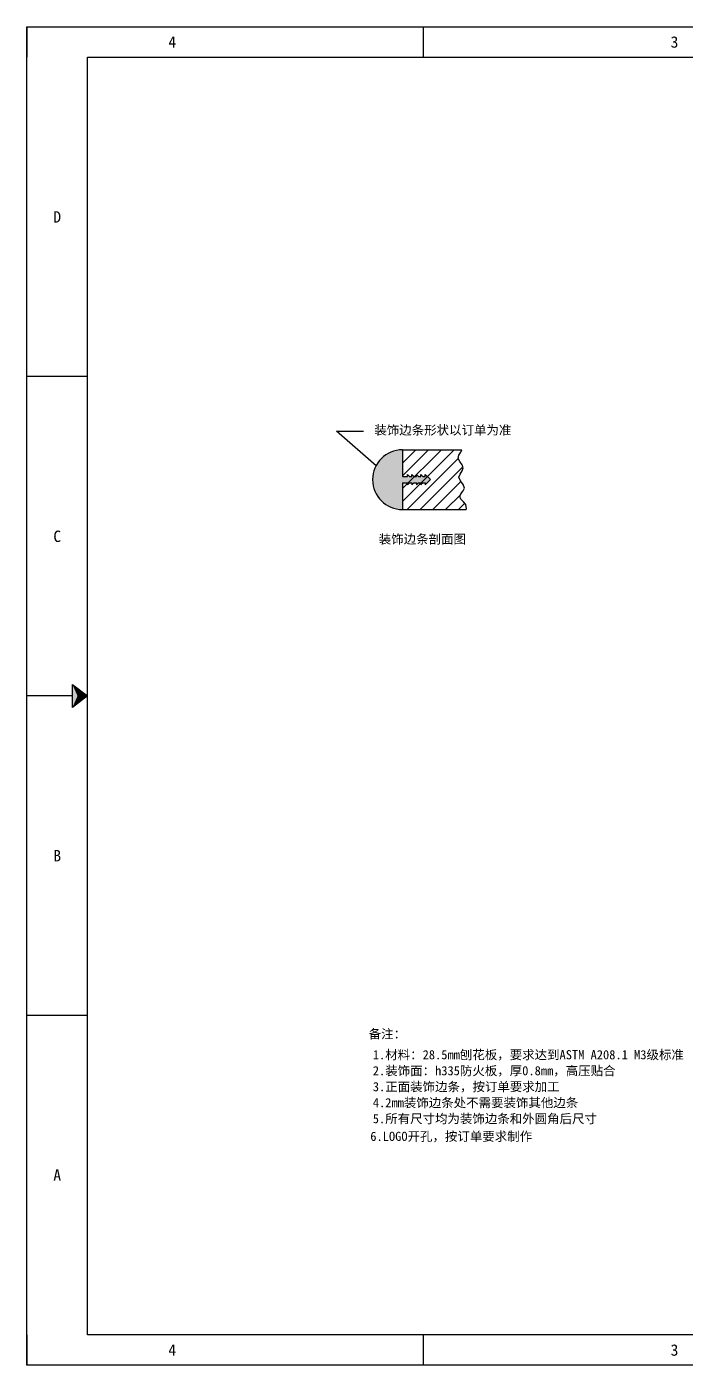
# Model space of a CAD drawing. Header units: inches. Extents: x 777 to 31414, y -57949 to 2393.
# Drawn here: x 24568 to 26218, y -24646 to -21296 of the extents above; entities that cross this region are included whole.
import ezdxf
from ezdxf.enums import TextEntityAlignment as Align

# ---------------------------------------------------------------- set-up
doc = ezdxf.new("R2010")
doc.units = ezdxf.units.IN
doc.header["$LTSCALE"] = 0.605
doc.header["$MEASUREMENT"] = 0
doc.linetypes.add('DOT', pattern=[0.2, 0.1, -0.1])
doc.layers.get('0').update_dxf_attribs({"linetype": 'CONTINUOUS'})
for name, color, linetype in [('ATTACHMENT', 7, 'CONTINUOUS'), ('print', 30, 'CONTINUOUS'), ('TITLEBLOCK', 7, 'CONTINUOUS')]:
    doc.layers.add(name, color=color, linetype=linetype)
doc.layers.add('dim', color=2, linetype='CONTINUOUS', lineweight=9)
doc.styles.add('Dartop', font='')
doc.styles.add('hzHT', font='simhei.ttf')
doc.styles.get("Standard").update_dxf_attribs({"font": 'txt', "width": 0.7})
doc.styles.get('Dartop').set_extended_font_data('FangSong_GB2312')
doc.dimstyles.get("Standard").update_dxf_attribs({"dimtxt": 0.1, "dimasz": 0.125, "dimexe": 0.18, "dimexo": 0.0625, "dimgap": 0.09, "dimtad": 0, "dimtih": 1, "dimtoh": 1, "dimdec": 3, "dimzin": 4, "dimdsep": 46, "dimtxsty": 'Standard', "dimblk": '_FILLED', "dimblk1": '_FILLED', "dimblk2": '_FILLED', "dimcen": 0.09, "dimadec": 0, "dimazin": 0, "dimtol": 1, "dimtp": 0.008, "dimtm": 0.008, "dimtfac": 1, "dimtdec": 3, "dimtofl": 0, "dimtmove": 0, "dimatfit": 3, "dimldrblk": '_FILLED', "dimfxl": 0, "dimtolj": 1, "dimtzin": 4, "dimarcsym": 0})

# ---------------------------------------------------------------- blocks, each defined once
blk = doc.blocks.new('*U97')
at = {"color": 254, "linetype": 'Continuous', "extrusion": (0, 0, -1)}
for points in [[(-0.833, 11), (-0.75, 10.812), (-0.75, 11.188)], [(-0.833, 11), (-0.75, 11.188), (-1, 11)], [(-0.833, 11), (-1, 11), (-0.75, 10.812)]]:
    blk.add_solid(points, dxfattribs=at)
blk = doc.blocks.new('_FILLED')
at = {"color": 0, "linetype": 'ByBlock'}
blk.add_solid([(0, 0), (-1, 0.16), (-1, -0.16)], dxfattribs=at)

msp = doc.modelspace()

# ---------------------------------------------------------------- hatches: boundary and pattern name
at = {"layer": 'ATTACHMENT', "linetype": 'Continuous'}
h = msp.add_hatch(color=2, dxfattribs=at)
edge = h.paths.add_edge_path()
edge.add_line((25525.98, -22437.98), (25532.03, -22437.98))
edge.add_line((25532.03, -22437.98), (25532.03, -22443.02))
edge.add_line((25532.03, -22443.02), (25537.09, -22437.98))
edge.add_line((25537.09, -22437.98), (25543.13, -22437.98))
edge.add_line((25543.13, -22437.98), (25543.13, -22443.02))
edge.add_line((25543.13, -22443.02), (25548.19, -22437.98))
edge.add_line((25548.19, -22437.98), (25554.23, -22437.98))
edge.add_line((25554.23, -22437.98), (25554.23, -22443.02))
edge.add_line((25554.23, -22443.02), (25559.29, -22437.98))
edge.add_line((25559.29, -22437.98), (25565.34, -22437.98))
edge.add_line((25565.34, -22437.98), (25565.34, -22443.02))
edge.add_line((25565.34, -22443.02), (25578.61, -22429.79))
edge.add_line((25565.34, -22416.56), (25578.61, -22429.79))
edge.add_line((25565.34, -22421.6), (25565.34, -22416.56))
edge.add_line((25559.29, -22421.6), (25565.34, -22421.6))
edge.add_line((25554.23, -22416.56), (25559.29, -22421.6))
edge.add_line((25554.23, -22421.6), (25554.23, -22416.56))
edge.add_line((25548.19, -22421.6), (25554.23, -22421.6))
edge.add_line((25543.13, -22416.56), (25548.19, -22421.6))
edge.add_line((25543.13, -22421.6), (25543.13, -22416.56))
edge.add_line((25537.09, -22421.6), (25543.13, -22421.6))
edge.add_line((25532.03, -22416.56), (25537.09, -22421.6))
edge.add_line((25532.03, -22421.6), (25532.03, -22416.56))
edge.add_line((25525.98, -22421.6), (25532.03, -22421.6))
edge.add_line((25520.92, -22416.56), (25525.98, -22421.6))
edge.add_line((25520.92, -22421.6), (25520.92, -22416.56))
edge.add_line((25508.35, -22421.6), (25520.92, -22421.6))
edge.add_line((25508.35, -22354.99), (25508.35, -22421.6))
edge.add_arc((25508.35, -22429.79), 74.8, 90, 270)
edge.add_line((25508.35, -22437.98), (25508.35, -22504.59))
edge.add_line((25508.35, -22437.98), (25520.92, -22437.98))
edge.add_line((25520.92, -22437.98), (25520.92, -22443.02))
edge.add_line((25520.92, -22443.02), (25525.98, -22437.98))

# ---------------------------------------------------------------- linework, layer by layer
at = {"layer": 'ATTACHMENT', "color": 2, "linetype": 'Continuous'}
for p, q in [((25508.35, -22388.25), (25541.62, -22354.99)), ((25508.35, -22420.28), (25573.64, -22354.99)), ((25508.35, -22452.3), (25605.67, -22354.99)), ((25508.35, -22484.33), (25637.7, -22354.99)), ((25520.12, -22504.59), (25647.83, -22376.88)), ((25552.15, -22504.59), (25659.29, -22397.45)), ((25584.17, -22504.59), (25654.52, -22434.25)), ((25616.2, -22504.59), (25654.01, -22466.78)), ((25648.23, -22504.59), (25664.08, -22488.74))]:
    msp.add_line(p, q, dxfattribs=at)
at = {"layer": 'ATTACHMENT', "color": 7, "linetype": 'Continuous'}
for p, q in [((25508.35, -22354.99), (25508.35, -22421.6)), ((25508.35, -22354.99), (25656.74, -22354.99)), ((25647.77, -22376.76), (25649.36, -22368.79)), ((25651.61, -22384.67), (25647.77, -22376.76)), ((25649.36, -22368.79), (25654, -22360.64)), ((25654, -22360.64), (25656.74, -22354.99)), ((25657.45, -22392.52), (25651.61, -22384.67)), ((25652.26, -22415.64), (25657.5, -22407.99)), ((25660.38, -22400.41), (25657.45, -22392.52)), ((25657.5, -22407.99), (25660.38, -22400.41)), ((25508.35, -22421.6), (25520.92, -22421.6)), ((25508.35, -22437.98), (25508.35, -22504.59)), ((25508.35, -22437.98), (25520.92, -22437.98)), ((25520.92, -22421.6), (25520.92, -22416.56)), ((25520.92, -22416.56), (25525.98, -22421.6)), ((25520.92, -22443.02), (25525.98, -22437.98)), ((25520.92, -22437.98), (25520.92, -22443.02)), ((25525.98, -22421.6), (25532.03, -22421.6)), ((25525.98, -22437.98), (25532.03, -22437.98)), ((25532.03, -22421.6), (25532.03, -22416.56)), ((25532.03, -22416.56), (25537.09, -22421.6)), ((25532.03, -22443.02), (25537.09, -22437.98)), ((25532.03, -22437.98), (25532.03, -22443.02)), ((25537.09, -22421.6), (25543.13, -22421.6)), ((25537.09, -22437.98), (25543.13, -22437.98)), ((25543.13, -22421.6), (25543.13, -22416.56)), ((25543.13, -22416.56), (25548.19, -22421.6)), ((25543.13, -22443.02), (25548.19, -22437.98)), ((25543.13, -22437.98), (25543.13, -22443.02)), ((25548.19, -22421.6), (25554.23, -22421.6)), ((25548.19, -22437.98), (25554.23, -22437.98)), ((25554.23, -22421.6), (25554.23, -22416.56)), ((25554.23, -22416.56), (25559.29, -22421.6)), ((25554.23, -22443.02), (25559.29, -22437.98)), ((25554.23, -22437.98), (25554.23, -22443.02)), ((25559.29, -22421.6), (25565.34, -22421.6)), ((25559.29, -22437.98), (25565.34, -22437.98)), ((25565.34, -22421.6), (25565.34, -22416.56)), ((25565.34, -22416.56), (25578.61, -22429.79)), ((25565.34, -22443.02), (25578.61, -22429.79)), ((25565.34, -22437.98), (25565.34, -22443.02)), ((25649.35, -22423.27), (25652.26, -22415.64)), ((25653.15, -22432.48), (25649.35, -22423.27)), ((25660.25, -22441.64), (25653.15, -22432.48)), ((25663.54, -22450.85), (25660.25, -22441.64)), ((25651.71, -22472.13), (25654.65, -22465.3)), ((25654.65, -22478.65), (25651.71, -22472.13)), ((25654.65, -22465.3), (25660.14, -22458.13)), ((25660.99, -22485.06), (25654.65, -22478.65)), ((25660.14, -22458.13), (25663.54, -22450.85)), ((25508.35, -22504.59), (25667.39, -22504.59)), ((25666.69, -22491.84), (25660.99, -22485.06)), ((25668.04, -22503.21), (25666.69, -22491.84)), ((25667.39, -22504.59), (25668.04, -22503.21))]:
    msp.add_line(p, q, dxfattribs=at)
msp.add_arc((25508.35, -22429.79), 74.8, 90, 270, dxfattribs=at)
at = {"layer": 'print'}
msp.add_lwpolyline([(24568.44, -21296.13), (29405.82, -21296.13), (29405.82, -24646.49), (24568.44, -24646.49)], close=True, dxfattribs=at)
at = {"layer": 'TITLEBLOCK', "color": 0, "linetype": 'DOT'}
for p, q in [((24568.44, -21296.13), (29329.68, -21296.13)), ((24568.44, -24570.34), (24568.44, -21372.28))]:
    msp.add_line(p, q, dxfattribs=at)
at = {"layer": 'TITLEBLOCK', "color": 0}
for p, q in [((24568.44, -21296.13), (24568.44, -21372.28)), ((25560.53, -21372.28), (25560.53, -21296.13)), ((24720.73, -24570.34), (24720.73, -21372.28)), ((24720.73, -21372.28), (29253.53, -21372.28)), ((24720.73, -22171.79), (24568.44, -22171.79)), ((24682.66, -22971.31), (24568.44, -22971.31)), ((24720.73, -23770.83), (24568.44, -23770.83)), ((24568.44, -24570.34), (24568.44, -24646.49)), ((29253.53, -24570.34), (24720.73, -24570.34)), ((25560.53, -24646.49), (25560.53, -24570.34))]:
    msp.add_line(p, q, dxfattribs=at)
msp.add_lwpolyline([(24720.73, -22971.31), (24682.66, -22999.87), (24682.66, -22942.76), (24720.73, -22971.31)], close=True, dxfattribs=at)

# ---------------------------------------------------------------- block references
at = {"layer": 'TITLEBLOCK', "color": 0, "linetype": 'Continuous', "xscale": 152.2888407109637, "yscale": 152.2888407109637, "zscale": 152.2888407109637}
msp.add_blockref('*U97', (24568.44, -24646.49), dxfattribs=at)

# ---------------------------------------------------------------- texts
at = {"layer": 'dim', "color": 0, "style": 'hzHT'}
for s, height, p in [('装饰边条形状以订单为准', 22.8433, (25609.3, -22305.56)), ('装饰边条剖面图', 22.843, (25557.97, -22578.52)), ('备注：', 22.843, (25470.45, -23817.26)), ('1.材料：28.5mm刨花板，要求达到ASTM A208.1 M3级标准', 22.8433, (25823.13, -23869.25)), ('2.装饰面：h335防火板，厚0.8mm，高压贴合           ', 22.8433, (25823.13, -23909.25)), ('3.正面装饰边条，按订单要求加工                    ', 22.8433, (25823.13, -23949.25)), ('4.2mm装饰边条处不需要装饰其他边条                 ', 22.8433, (25823.13, -23989.25)), ('5.所有尺寸均为装饰边条和外圆角后尺寸              ', 22.8433, (25823.13, -24029.25)), ('6.LOGO开孔，按订单要求制作              ', 22.8433, (25738.98, -24073.54))]:
    msp.add_text(s, height=height, dxfattribs=at).set_placement(p, align=Align.MIDDLE_CENTER)
at = {"layer": 'TITLEBLOCK', "color": 0, "style": 'Dartop'}
for s, p in [('4', (24932.33, -21334.21)), ('3', (26188.72, -21334.21)), ('D', (24644.58, -21772.04)), ('C', (24644.58, -22571.55)), ('B', (24644.58, -23371.07)), ('A', (24644.58, -24170.59)), ('4', (24932.33, -24608.42)), ('3', (26188.72, -24608.42))]:
    msp.add_text(s, height=28.55, dxfattribs=at).set_placement(p, align=Align.MIDDLE_CENTER)

# ---------------------------------------------------------------- leaders
at = {"layer": 'dim', "color": 2, "linetype": 'Continuous'}
msp.add_leader([(25442.03, -22395.2), (25343.12, -22308.05), (25410.61, -22308.05)], dimstyle='Standard', override={"dimtad": 0}, dxfattribs=at)

doc.saveas('drawing.dxf')
